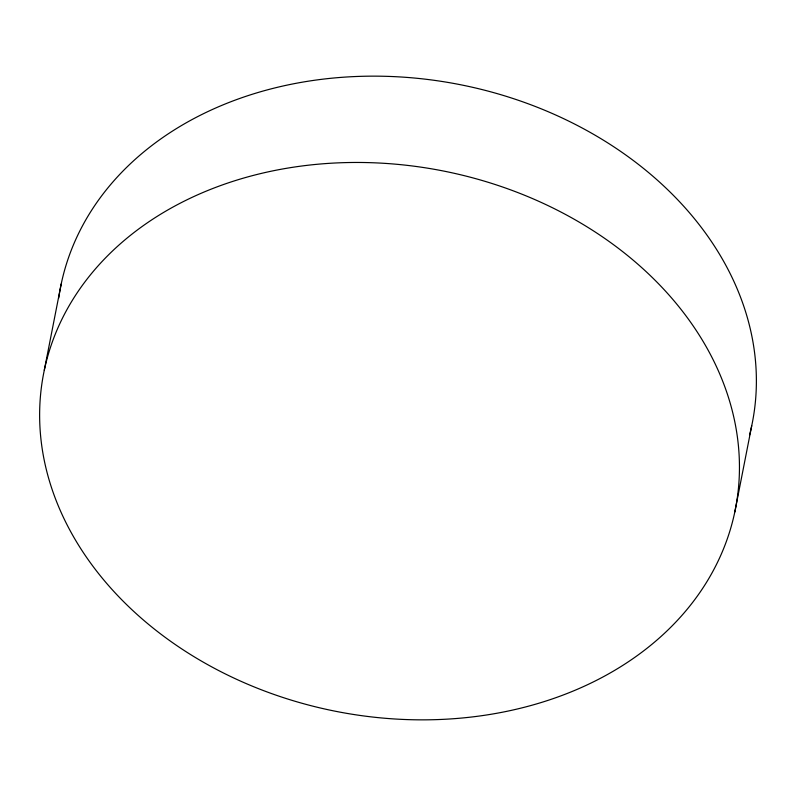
<?xml version="1.0" encoding="UTF-8"?>
<svg xmlns="http://www.w3.org/2000/svg" width="796" height="796" viewBox="0 0 796 796"><rect width="100%" height="100%" fill="white"/><g stroke="black" fill="none" stroke-linecap="round" stroke-linejoin="round"><path stroke-width="1.19" d="M44.277 370.24L61.212 283.923M734.788 512.077A352.469 275.466 11.1 0 0 266.232 172.284A352.469 275.466 11.1 0 0 167.588 639.108A352.469 275.466 11.1 0 0 734.788 512.077L751.722 425.76M58.705 298.122A352.469 275.466 11.1 0 1 460.406 84.714A352.469 275.466 11.1 0 1 749.524 435.123"/></g></svg>
